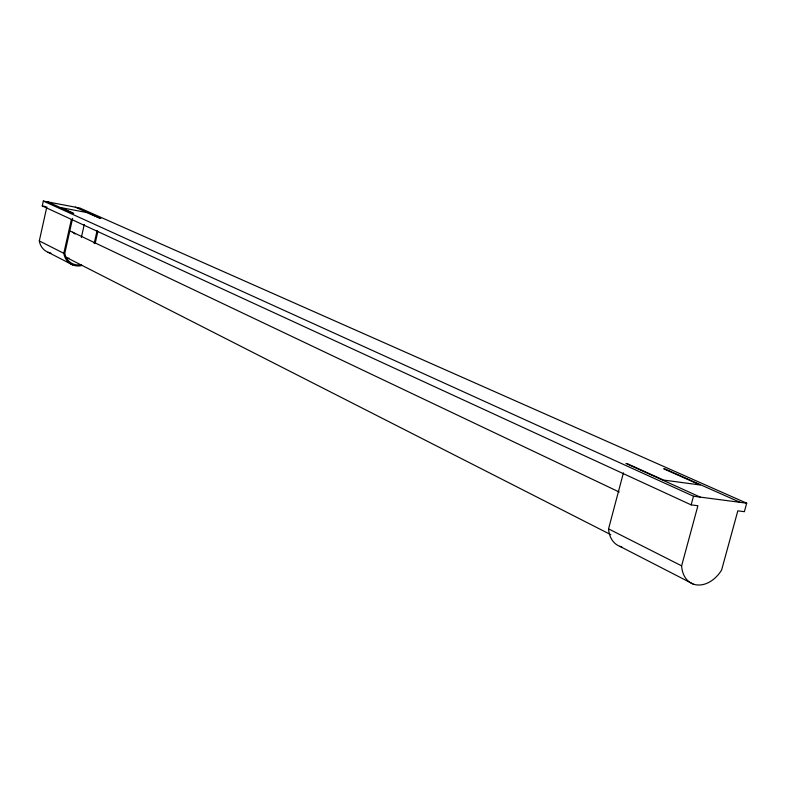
<?xml version="1.0" encoding="UTF-8"?>
<svg xmlns="http://www.w3.org/2000/svg" width="786" height="786" viewBox="0 0 786 786"><rect width="100%" height="100%" fill="white"/><g stroke="black" fill="none" stroke-linecap="round" stroke-linejoin="round"><path stroke-width="1.18" d="M681.619 565.841L697.909 505.742L691.149 504.877L42.248 205.952L43.328 201.059L79.828 208.025L746.7 503.197L744.371 511.676L737.828 510.841L721.597 570.086A29.082 21.193 -64 0 1 697.025 584.931A29.082 21.193 -64 0 1 681.619 565.841L608.551 528.88L623.416 472.848M50.884 253.072A16.211 14.983 -63.5 0 1 39.3 240.929L46.855 206.826M81.695 265.56A16.703 15.307 -63.6 0 1 63.813 253.328L71.398 219.382M72.597 218.39L64.816 253.249L65.513 255.961A15.671 14.364 -63.6 0 0 81.547 264.577M81.361 237.451L84.259 224.531M94.163 243.562L97.12 230.445M95.214 243.198L97.828 231.585M691.149 504.877L693.488 496.221L43.328 201.059M693.488 496.221L746.7 503.197M42.248 205.952L45.706 206.6M75.309 207.16L100.785 218.469M664.799 468.878L740.157 502.342M99.861 218.292L86.941 212.554L61.102 207.651L73.717 213.36M663.512 468.702L700.218 485.001L663.443 480.03L627.208 463.652M47.936 201.933L72.784 213.183M625.902 463.465L700.247 497.116M72.587 232.194L619.211 492.016M39.3 240.929L63.813 253.328M66.162 257.327L610.781 534.667M48.064 252.257L72.754 264.961M619.859 546.349L693.046 583.988M621.814 546.958A27.618 20.741 -63.9 0 1 608.551 528.88M68.913 258.152A15.435 14.207 -63.5 0 1 66.093 258.535M69.728 231.143A12.655 11.652 -63.5 0 1 75.024 234.012"/></g></svg>
